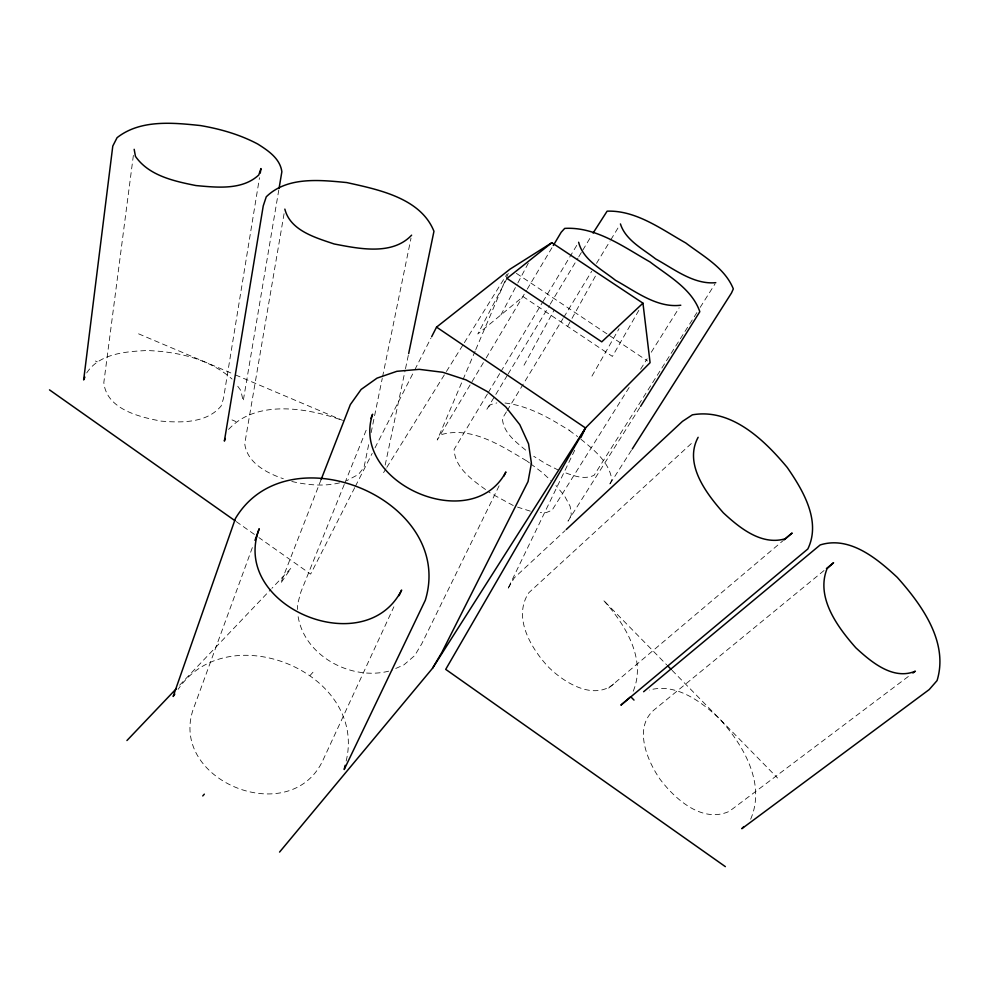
<?xml version="1.0" encoding="UTF-8"?>
<svg xmlns="http://www.w3.org/2000/svg" width="990" height="990" viewBox="0 0 990 990"><rect width="100%" height="100%" fill="white"/><g stroke="black" fill="none" stroke-linecap="round" stroke-linejoin="round"><path stroke-width="0.74" stroke-dasharray="4.95 3.71" d="M133.378 155.405L103.826 382.61C106.524 409.216 139.343 417.062 161.308 421.134C181.69 422.829 206.91 423.163 221.154 405.95L223.493 398.438L259.491 177.693M278.796 189.944L243.206 401.049L240.793 390.456L236.622 384.664M284.068 213.692L244.74 443.73C247.042 462.887 266.892 473.133 283.35 478.739M368.651 444.72L364.011 467.329L358.491 474.42L346.488 480.818M371.126 432.655L382.251 378.39M382.561 376.881L411.011 238.182M385.172 465.077L405.17 370.198M405.492 368.688L408.35 355.125M346.166 761.05C367.426 672.792 227.96 615.186 178.175 689.288M750.643 819.213C766.087 783.573 743.243 744.678 719.396 718.629C701.143 701.452 675.675 682.58 649.279 690.092M252.339 547.606L194.585 705.635C164.476 779.13 289.674 831.043 322.864 760.419L393.884 606.808M321.131 479.519L280.702 583.283L290.986 568.248L271.891 588.308M344.26 484.457L300.886 591.958L297.322 605.199L297.569 609.469M344.842 483.033L367.401 427.136M475.163 351.042L437.246 440.006L485.397 359.283M475.757 349.631L509.466 270.542M86.712 372.921C99.235 353.517 126.015 351.487 147.126 350.534C177.185 351.636 209.051 358.541 232.081 379.071M633.229 691.206C646.767 658.796 624.69 623.638 603.257 600.076L666.703 664.847M574.732 450.227L507.561 589.372L514.33 577.826L565.117 530.578M499.108 485.83L421.715 643.871L414.686 655.59L403.92 664.859L391.483 670.354M354.717 487.649L310.65 574.089L258.922 537.607M355.41 486.276L372.203 453.346M375 447.864L414.167 371.027M414.86 369.654L430.947 338.097M506.967 278.413L477.799 333.989L523.116 296.616L612.402 356.412L639.132 309.833M500.94 314.907L517.176 284.204M517.881 282.868L529.192 261.509M524.032 365.211L554.177 310.006M567.592 326.403L571.292 319.708M572.034 318.359L597.23 272.832M591.958 376.113L619.047 328.68M486.189 357.959L526.457 290.478M527.237 289.154L552.507 246.807M487.414 394.008L454.113 449.423C454.917 469.594 475.509 482.043 490.161 492.896M488.206 392.683L500.111 372.896M500.903 371.572L542.149 302.952M542.941 301.628L577.046 244.889M507.313 375.346L486.672 409.6L490.434 404.687L496.844 402.918M508.105 374.022L549.4 305.514M550.205 304.19L577.999 258.081M578.791 256.757L581.971 251.485M582.764 250.173L591.5 235.682M506.397 411.865L502.413 418.436C503.106 432.989 516.768 442.654 527.039 451.242M507.189 410.553L563.013 318.557M563.817 317.246L591.723 271.248M596.512 263.365L610.075 241.028M610.867 239.704L618.849 226.574M383.575 472.614L386.026 468.678M386.843 467.354L445.599 372.834M446.416 371.522L463.555 343.963M464.372 342.651L506.806 274.379M629.133 387.486L552.086 510.209L546.171 512.634L540.268 512.647M640.617 369.208L647.175 358.764M651.271 352.23L679.14 307.841M696.886 312.605L594.124 475.25C584.001 480.261 572.406 475.336 562.58 471.735M700.178 307.395L714.978 283.981M639.8 407.645L568.013 521.136L571.341 514.899L570.104 506.249L564.498 495.829L555.947 485.496M631.41 450.326L609.073 485.434L611.845 479.89C609.271 461.216 592.453 448.73 578.816 437.506M310.142 675.415L312.976 672.235M228.591 429.425C256.546 398.846 308.942 408.029 343.592 420.8M179.611 685.216L270.827 589.421M691.317 443.557L528.87 592.676C512.523 617.178 530.776 647.943 548.089 666.678C564.486 683.261 595.77 702.257 616.139 681.825M608.702 688.062L782.966 540.738M824.027 570.549L655.714 708.58C632.697 726.016 646.631 759.813 659.959 779.13C675.304 799.376 702.356 823.643 729.345 811.317L909.204 675.824M441.701 434.499C472.094 426.059 501.955 446.379 527.125 461.13L528.363 460.226M504.999 403.017C528.45 405.764 549.636 418.003 569.287 430.427L569.832 430.031M339.595 482.86C323.346 486.808 306.269 484.902 290.157 481.103M388.649 671.183C350.534 680.798 303.559 655.566 297.903 615.174M530.293 511.149L517.523 507.103M138.588 333.828L234.024 374.307M235.447 374.913L342.169 420.193M95.386 361.004L97.267 361.82M231.994 419.896L235.905 421.579M513.253 505.531L491.362 493.639M558.632 470.238L546.084 463.939L533.759 456.291M516.396 273.364L607.835 334.459M609.11 335.313L647.522 360.979M236.214 521.582L257.66 536.716M569.287 430.427L577.628 436.615M527.125 461.13L529.452 462.887M530.615 463.766L542.26 472.527L550.749 480.41M672.074 670.329L777.558 778.016"/><path stroke-width="1.49" d="M260.246 173.126L260.989 168.56L258.749 175.007C242.129 190.427 216.785 187.432 195.971 185.563C174.203 181.182 148.884 175.774 135.457 156.37L134.17 149.304M279.044 188.434L281.865 171.728C280.046 158.487 268.179 150.641 257.771 144.045C239.865 134.529 220.275 128.948 200.364 125.544C172.706 122.661 140.345 119.357 117.067 137.684L112.786 146.062L83.655 379.937L84.88 377.128M408.66 353.628L433.954 231.289C420.626 197.901 378.081 189.536 346.71 182.556C319.993 180.007 287.162 176.319 266.26 196.8L263.241 205.908L224.371 441.107L225.163 438.471M345.176 765.295L344.186 769.527L425.304 600.249C455.907 499.95 288.164 429.833 235.422 518.513L173.151 696.477L174.822 694.077M254.987 540.354L259.219 528.759C229.742 606.029 364.902 662.669 401.631 590.052L399.057 595.646M321.131 479.519L350.336 404.588L361.14 389.429L377.029 378.131L396.854 371.312L419.277 369.344L442.827 372.289L466.043 379.888L487.464 391.669L505.779 406.902L519.787 424.661L528.549 443.842L531.42 463.246L528.054 481.561L441.812 652.509L432.568 668.225L279.564 852.081M370.866 418.535L372.611 414.228C349.779 482.823 471.896 536.481 505.89 471.958L503.861 476.128M580.784 437.716L585.486 427.965L650.084 362.686L642.955 303.175L551.851 242.711L510.06 269.132L436.553 327.121L431.652 336.724M698.136 437.295C683.657 463.84 706.204 493.428 723.381 512.857C739.629 527.942 761.694 545.837 785.318 538.746L792.136 533.028L783.87 540.008M436.553 327.121L585.486 427.965L445.71 669.364L725.361 866.634M553.299 245.483L561.182 232.254L564.696 228.405C596.054 226.537 623.873 247.104 649.997 261.929C668.287 275.963 691.886 288.771 699.819 311.702L640.617 406.333M593.084 233.046L607.118 211.167C636.087 210.14 661.543 229.321 685.773 242.971C703.048 256.076 724.878 267.844 733.318 288.894L731.486 293.003L632.239 449.027M432.568 668.225L585.486 427.965M202.752 795.935L204.348 794.153M411.63 235.162C392.189 255.816 358.937 248.688 334.113 243.961C315.575 237.662 290.231 230.633 284.848 209.113M743.775 826.601L741.819 828.704L929.226 689.56L937.06 680.588C948.903 642.176 921.591 604.618 897.237 577.343C877.029 558.583 849.643 535.677 820.178 544.946L643.624 691.725M126.943 740.532L176.455 688.533M642.955 303.175L601.759 341.847L506.967 278.413L551.851 242.711M566.243 529.526L682.481 421.356L692.381 414.835C731.338 408.029 764.268 439.907 787.223 467.453C803.014 490.322 821.378 521.037 807.828 548.992L620.891 705.152L630.692 696.7L634.008 700.079M826.415 568.594L833.58 562.716L827.083 568.607C815.55 597.44 837.54 627.066 855.83 647.794C871.237 662.001 893.129 680.538 915.366 671.183L912.904 673.039M680.786 305.229C656.915 308.237 635.345 291.221 615.421 280.257C602.044 269.528 583.085 260.048 578.63 242.253M715.795 282.682C693.767 284.786 674.103 269.033 655.652 258.935C642.968 248.923 625.581 240.261 620.433 223.938M49.5 389.874L234.952 520.691M667.78 665.936L670.997 669.24"/></g></svg>
